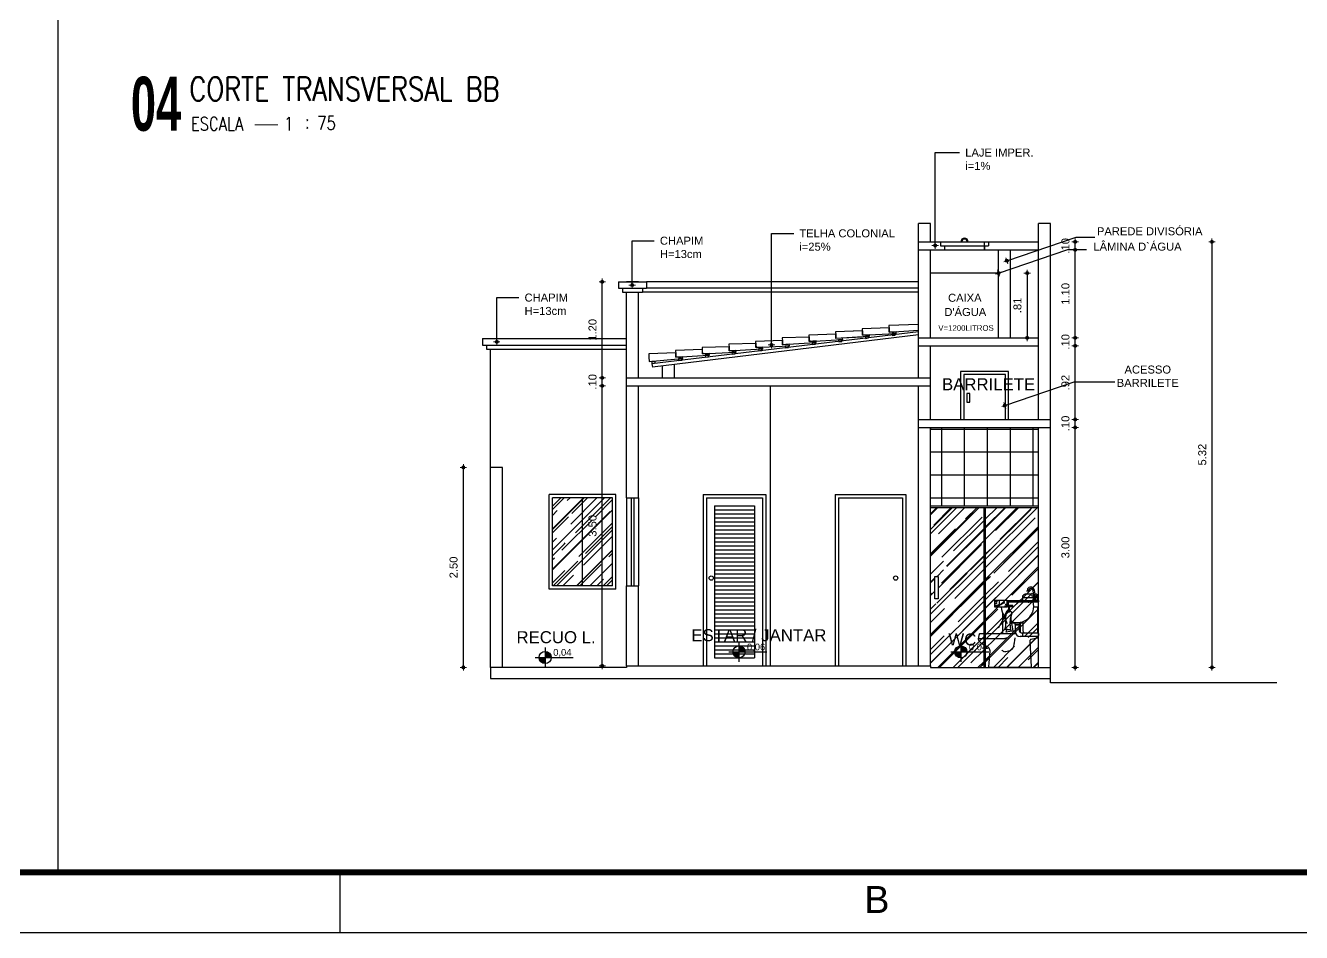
# Model space of a CAD drawing. Header units: millimetres. Extents: x 3724 to 8454, y 143 to 322.
# Drawn here: x 3756.2 to 3772.15, y 142.71 to 154.04 of the extents above; entities that cross this region are included whole.
import ezdxf
from ezdxf.enums import TextEntityAlignment as Align

# ---------------------------------------------------------------- set-up
doc = ezdxf.new("R2010")
doc.units = ezdxf.units.MM
doc.header["$LTSCALE"] = 20
for name, color, linetype in [('0-COTAS', 8, 'Continuous'), ('a-pem-08', 8, 'Continuous'), ('a-pem-m', 6, 'Continuous'), ('A-PEN-08', 8, 'Continuous'), ('A-PEN-09', 9, 'Continuous'), ('A-PEN-B', 5, 'Continuous'), ('A-PEN-C', 4, 'Continuous'), ('A-PEN-G', 3, 'Continuous'), ('A-PEN-Y', 2, 'Continuous'), ('BANHEIRO', 6, 'Continuous'), ('COTA', 4, 'Continuous'), ('E-TXT-G', 3, 'Continuous'), ('E-TXT-Y', 2, 'Continuous'), ('EQUIP_I', 13, 'Continuous'), ('GRANITO', 41, 'Continuous'), ('L-Texto', 30, 'Continuous'), ('LINHA02', 30, 'Continuous'), ('MOBIL', 7, 'Continuous'), ('MOBIL_I', 13, 'Continuous'), ('NIVEIS', 1, 'Continuous'), ('P2', 1, 'Continuous'), ('PISO', 43, 'Continuous'), ('PORCELANATO', 252, 'Continuous'), ('UNIDADE', 4, 'Continuous')]:
    doc.layers.add(name, color=color, linetype=linetype)
doc.layers.add('COTAS', color=53, linetype='Continuous', lineweight=9)
doc.layers.add('E-TXT-W', color=7, linetype='Continuous', lineweight=20)
doc.styles.add('ARIAL', font='arial.ttf', dxfattribs={"height": 2})
doc.styles.add('CARIMBO_DADOS', font='arial.ttf', dxfattribs={"height": 0.1})
doc.styles.add('REG140', font='romans.shx', dxfattribs={"width": 0.8, "height": 0.35})
doc.styles.add('REG80', font='romans.shx', dxfattribs={"width": 0.8, "height": 0.1})
doc.styles.add('SANSSERIF2', font='sanssb__.ttf', dxfattribs={"width": 0.8})
doc.styles.get("Standard").update_dxf_attribs({"font": 'ARIALUNI.TTF', "height": 0.3})
doc.styles.add('T20', font='PORT2', dxfattribs={"height": 0.2})
doc.styles.add('TEXT', font='arial.ttf')
doc.dimstyles.new('COTAS_EXTERNAS', dxfattribs={"dimtxt": 0.1, "dimasz": 0.01, "dimexe": 0, "dimexo": 0, "dimgap": 0.07, "dimtad": 1, "dimzin": 5, "dimdsep": 46, "dimtxsty": 'CARIMBO_DADOS', "dimblk1": 'CIRCULOS', "dimblk2": 'CIRCULOS', "dimsah": 1, "dimcen": 0, "dimse1": 1, "dimse2": 1, "dimclrd": 8, "dimclre": 8, "dimclrt": 230, "dimadec": 0, "dimazin": 0, "dimtfac": 100, "dimtix": 1, "dimtmove": 2, "dimatfit": 3, "dimldrblk": 'CIRCULOS', "dimfxl": 1, "dimtolj": 1, "dimtzin": 5, "dimarcsym": 0})
doc.dimstyles.get("Standard").update_dxf_attribs({"dimtxt": 0.18, "dimasz": 0.18, "dimexe": 0.18, "dimexo": 0.0625, "dimgap": 0.09, "dimtad": 0, "dimtih": 1, "dimtoh": 1, "dimdec": 4, "dimzin": 0, "dimdsep": 46, "dimtxsty": 'Standard', "dimcen": 0.09, "dimadec": 0, "dimazin": 0, "dimtfac": 1, "dimtdec": 4, "dimtofl": 0, "dimtmove": 0, "dimatfit": 3, "dimfxl": 1, "dimtolj": 1, "dimtzin": 0, "dimarcsym": 0})
pattern_1 = [(45, (-32.90113, -35.65574), (0.150868303, 0.402315474), [2.667, -0.3556, 0.889, -0.1778]), (45, (-32.79678, -35.42567), (-0.292935955, 0.041488783), [0.5334, -0.058674, 1.0668, -0.13335]), (45, (-32.94513, -35.48601), (0.5695278432, 0.737997448), [1.4224, -0.24892, 0.7112, -0.1778])]

# ---------------------------------------------------------------- blocks, each defined once
blk = doc.blocks.new('A$C387B19CA')
at = {"layer": 'COTA'}
for p, q in [((0.344, 0.656), (0.218, 0.438)), ((0.616, 0.676), (0.67, 0.676))]:
    blk.add_line(p, q, dxfattribs=at)
at = {"layer": 'EQUIP_I'}
blk.add_lwpolyline([(0.494, 0.781), (0.66, 0.781)], dxfattribs=at)
for points in [[(0.33, 0.33, 0.006887), (0.325, 0.329, 0.004583), (0.315, 0.326, -0.003714), (0.305, 0.324, -0.008359), (0.295, 0.322, -0.009108), (0.285, 0.32, -0.013927), (0.278, 0.32, -0.009581), (0.277, 0.32, -0.004842), (0.275, 0.32), (0.206, 0.32), (0.138, 0.32), (0.001, 0.32)], [(0.405, 0.33), (0.404, 0.32), (0.403, 0.31), (0.402, 0.3), (0.399, 0.28), (0.398, 0.27), (0.396, 0.26), (0.394, 0.25), (0.391, 0.24), (0.389, 0.23, 0.022928), (0.385, 0.22, 0.025878), (0.38, 0.21, 0.012643), (0.375, 0.204, 0.011611), (0.371, 0.2, 0.018528), (0.359, 0.19, 0.037881), (0.345, 0.183, 0.014486), (0.335, 0.18, 0.023129), (0.305, 0.176, 0.002636), (0.295, 0.176, 0.020252), (0.285, 0.176, 0.057764), (0.275, 0.18, 0.081422), (0.265, 0.189), (0.262, 0.194)]]:
    blk.add_lwpolyline(points, format="xyb", dxfattribs=at)
at = {"layer": 'GRANITO'}
for points, knots in [([(0.179, 0.681), (0.186, 0.681), (0.208, 0.681), (0.241, 0.699), (0.277, 0.717), (0.29, 0.737), (0.294, 0.746)], [0.0020846, 0.0020846, 0.0020846, 0.0020846, 0.0231869, 0.0681169, 0.1119653, 0.1400822, 0.1400822, 0.1400822, 0.1400822]), ([(0.179, 0.696), (0.187, 0.696), (0.204, 0.696), (0.239, 0.703), (0.237, 0.728), (0.234, 0.746)], [0.00602884, 0.00602884, 0.00602884, 0.00602884, 0.03136453, 0.05637071, 0.09950438, 0.09950438, 0.09950438, 0.09950438])]:
    blk.add_open_spline(points, degree=3, knots=knots, dxfattribs=at)
at = {"layer": 'LINHA02'}
for p, q in [((0.414, 0.477), (0.455, 0.477)), ((0.414, 0.396), (0.414, 0.477)), ((0.455, 0.477), (0.455, 0.408)), ((0.66, 0.346), (0.464, 0.346)), ((0.475, 0.388), (0.66, 0.388)), ((0.49, 0.388), (0.49, 0.346)), ((0.67, 0.378), (0.67, 0.356))]:
    blk.add_line(p, q, dxfattribs=at)
blk.add_lwpolyline([(0.41, 0.501), (0.459, 0.501), (0.459, 0.48), (0.41, 0.48)], close=True, dxfattribs=at)
for centre, radius, start, end in [((0.464, 0.396), 0.05, 180, 270), ((0.475, 0.408), 0.02, 180, 270), ((0.66, 0.378), 0.01, 0, 90), ((0.66, 0.356), 0.01, 270, 360)]:
    blk.add_arc(centre, radius, start, end, dxfattribs=at)
at = {"layer": 'MOBIL'}
blk.add_lwpolyline([(0.32, 0.746), (0.179, 0.746), (0.179, 0.676), (0.32, 0.676)], dxfattribs=at)
for start, end in [(248.2406, 15.6623), (181.9347, 217.7798)]:
    blk.add_arc((0.435, 0.682), 0.181, start, end, dxfattribs=at)
for p in [(0.185, 0.742), (0.185, 0.737), (0.187, 0.715), (0.202, 0.717), (0.203, 0.737), (0.204, 0.739), (0.287, 0.721), (0.557, 0.73), (0.298, 0.683), (0.304, 0.703), (0.304, 0.68), (0.314, 0.684)]:
    blk.add_point(p, dxfattribs=at)
at = {"layer": 'MOBIL_I'}
for p, q in [((0.615, 0.781), (0.61, 0.746)), ((0.617, 0.781), (0.612, 0.746)), ((0.619, 0.781), (0.614, 0.746)), ((0.628, 0.79), (0.621, 0.79)), ((0.63, 0.781), (0.635, 0.746)), ((0.633, 0.781), (0.638, 0.746)), ((0.634, 0.781), (0.639, 0.746)), ((0.315, 0.432), (0.306, 0.39))]:
    blk.add_line(p, q, dxfattribs=at)
for points in [[(0.54, 0.856), (0.565, 0.856), (0.565, 0.851), (0.54, 0.851)], [(0.64, 0.746), (0.61, 0.746), (0.615, 0.781), (0.635, 0.781)], [(0.632, 0.782), (0.617, 0.782), (0.617, 0.787), (0.632, 0.787)], [(0.627, 0.797), (0.623, 0.797), (0.623, 0.796), (0.627, 0.796)], [(0.345, 0.676), (0.335, 0.676), (0.335, 0.626), (0.345, 0.626)], [(0.345, 0.616), (0.335, 0.616), (0.335, 0.626), (0.345, 0.626)]]:
    blk.add_lwpolyline(points, close=True, dxfattribs=at)
for points in [[(0.494, 0.746, -0.000284), (0.494, 0.781, -0.000001), (0.494, 0.782), (0.494, 0.782, -0.00842), (0.494, 0.782, -0.000045), (0.494, 0.784, -0.002023), (0.495, 0.79, -0.002456), (0.495, 0.795, -0.093603), (0.496, 0.798, -0.044244), (0.5, 0.805, -0.036238), (0.505, 0.811, -0.042651), (0.51, 0.815, -0.018621), (0.513, 0.817, -0.035465), (0.515, 0.818, -0.050348), (0.52, 0.819, -0.049389), (0.525, 0.82), (0.557, 0.82), (0.584, 0.82), (0.616, 0.82)], [(0.632, 0.82), (0.642, 0.82, -0.198912), (0.655, 0.815, -0.198912), (0.66, 0.802), (0.66, 0.746)], [(0.66, 0.676), (0.66, 0.398, -0.155598), (0.657, 0.388)], [(0.5, 0.405, -0.01696), (0.498, 0.455, -0.000454), (0.497, 0.512, -0.000454)], [(0.656, 0.327), (0.621, 0.319), (0.585, 0.311, 0.027899), (0.583, 0.311, 0.018264), (0.581, 0.31, 0.10894), (0.578, 0.308, 0.082013), (0.575, 0.304, 0.013965), (0.574, 0.301, 0.028909), (0.574, 0.3, 0.011443), (0.573, 0.298, 0.062864), (0.573, 0.297), (0.577, 0.224), (0.581, 0.151), (0.585, 0.078), (0.589, 0.005, -0.205904), (0.587, 0.002, -0.205904), (0.584, 0), (0.468, 0), (0.352, 0), (0.236, 0), (0.12, 0, -0.208853), (0.117, 0.002, -0.208853), (0.115, 0.005), (0.119, 0.05), (0.122, 0.094), (0.126, 0.139), (0.129, 0.183, 0.036932), (0.129, 0.185, 0.018479), (0.129, 0.19, 0.024946), (0.128, 0.193, 0.012299), (0.126, 0.2, 0.021587), (0.124, 0.205, 0.024048), (0.122, 0.21, 0.049556), (0.119, 0.215, 0.042979), (0.114, 0.22, 0.015801), (0.109, 0.224, 0.022353), (0.105, 0.227, 0.007807), (0.101, 0.229, 0.02443), (0.1, 0.23, 0.030091), (0.098, 0.231, -0.028107), (0.095, 0.232, -0.013367), (0.09, 0.234, 0.0114), (0.085, 0.237, 0.012062), (0.079, 0.24, -0.017321), (0.075, 0.241, -0.009788), (0.072, 0.243, -0.004949), (0.065, 0.247, -0.004446), (0.057, 0.252, -0.017578), (0.055, 0.253), (0.045, 0.26), (0.035, 0.267, -0.023446), (0.031, 0.27, -0.013276), (0.025, 0.275, -0.018849), (0.019, 0.282, -0.024918), (0.015, 0.286, -0.004479), (0.014, 0.288, -0.005376), (0.013, 0.29, -0.014583), (0.01, 0.293, -0.007746), (0.007, 0.3, -0.021648), (0.004, 0.305, -0.023308), (0.002, 0.31, -0.077991), (0.001, 0.315, 0.088628), (0, 0.319, 0.022265), (0, 0.32, -0.061634), (0, 0.32, -0.067517), (0, 0.32, -0.027266), (0, 0.321, -0.010095), (0.001, 0.325, 0.002071), (0.005, 0.345, 0.003933), (0.007, 0.359, -0.005295), (0.01, 0.369, -0.171286), (0.014, 0.377, -0.174415), (0.022, 0.38), (0.178, 0.38), (0.334, 0.38), (0.417, 0.38)], [(0.505, 0.388, -0.094446), (0.5, 0.405)], [(0.66, 0.346), (0.66, 0.332, -0.171736), (0.659, 0.328, -0.171736), (0.656, 0.327)]]:
    blk.add_lwpolyline(points, format="xyb", dxfattribs=at)
for points in [[(0.621, 0.79), (0.592, 0.798), (0.594, 0.804), (0.623, 0.795), (0.627, 0.795)], [(0.628, 0.79), (0.658, 0.798), (0.656, 0.804), (0.627, 0.795), (0.623, 0.795)], [(0.308, 0.398), (0.35, 0.404), (0.388, 0.41), (0.364, 0.535), (0.367, 0.603)]]:
    blk.add_lwpolyline(points, dxfattribs=at)
for centre, radius, start, end in [((0.581, 0.861), 0.0359, 54.5976, 189.0245), ((0.581, 0.861), 0.0209, 54.5976, 195.6364), ((0.576, 0.848), 0.0349, 30.1461, 69.1334), ((0.581, 0.852), 0.0439, 30.1432, 67.0885), ((0.414, 0.799), 0.203, 359.4227, 20.0413), ((0.453, 0.804), 0.18, 357.7603, 25.5058), ((0.41, 0.555), 0.11, 135.3705, 216.3426), ((0.298, -0.187), 0.609, 83.6956, 90.661)]:
    blk.add_arc(centre, radius, start, end, dxfattribs=at)
blk.add_spline([(0.33, 0.644), (0.292, 0.571), (0.3, 0.516), (0.291, 0.419)], degree=3, dxfattribs=at)
blk.add_open_spline([(0.32, 0.641), (0.329, 0.639), (0.332, 0.639), (0.335, 0.638)], degree=3, dxfattribs=at)
blk.add_open_spline([(0.345, 0.635), (0.354, 0.632), (0.37, 0.624), (0.371, 0.591), (0.342, 0.525), (0.352, 0.459), (0.361, 0.407)], degree=3, knots=[0.2062702, 0.2062702, 0.2062702, 0.2062702, 0.2330268, 0.2556876, 0.2945671, 0.4480447, 0.4480447, 0.4480447, 0.4480447], dxfattribs=at)
at = {"layer": 'PISO'}
for p, q in [((0.27, 0.38), (0.27, 0.606)), ((0.41, 0.496), (0.371, 0.496)), ((0.498, 0.496), (0.459, 0.496)), ((0.47, 0.388), (0.47, 0.504)), ((0.67, 0.496), (0.66, 0.496))]:
    blk.add_line(p, q, dxfattribs=at)
at = {"layer": 'PORCELANATO'}
for points in [[(0.08, 0.228), (0.08, 0.206), (0.087, 0.225)], [(0.087, 0.225), (0.08, 0.206), (0.106, 0.213)], [(0.106, 0.213), (0.08, 0.206), (0.112, 0.206)]]:
    blk.add_solid(points, dxfattribs=at)
at = {"layer": 'UNIDADE'}
for p, q in [((0.32, 0.731), (0.67, 0.731)), ((0.335, 0.676), (0.335, 0.731))]:
    blk.add_line(p, q, dxfattribs=at)
for points in [[(0.385, 0.676), (0.32, 0.676), (0.32, 0.746), (0.67, 0.746), (0.67, 0.731)], [(0.385, 0.676), (0.385, 0.691), (0.335, 0.691)]]:
    blk.add_lwpolyline(points, dxfattribs=at)
blk = doc.blocks.new('cotas')
at = {"layer": 'L-Texto'}
h = blk.add_hatch(color=6, dxfattribs=at)
h.paths.add_polyline_path([(0.135, 0, 0.414214), (0, 0.135), (0, 0)])
h.paths.add_polyline_path([(0, 0), (-0.135, 0, 0.414214), (0, -0.135)])
for p, q in [((-0.223, 0), (0.621, 0)), ((0, 0.223), (0, -0.223))]:
    blk.add_line(p, q, dxfattribs=at)
blk.add_circle((0, 0), 0.135, dxfattribs=at)
at = {"layer": 'L-Texto', "color": 6, "style": 'T20'}
blk.add_attdef('COTA', (0.167, 0.038), '', height=0.15, dxfattribs=at)
blk = doc.blocks.new('CIRCULOS')
at = {"layer": 'COTAS'}
for p, q in [((-4, 0), (4, 0)), ((0, 4), (0, -4))]:
    blk.add_line(p, q, dxfattribs=at)
for radius in [2, 1]:
    blk.add_circle((0, 0), radius, dxfattribs=at)
blk = doc.blocks.new('*D579')
at = {"color": 8, "lineweight": -2, "ltscale": 0.05}
blk.add_line((3761.671, 146.028), (3761.671, 148.508), dxfattribs=at)
at = {"layer": 'Defpoints', "color": 0, "ltscale": 0.05}
for p in [(3761.671, 148.518), (3762.01, 148.518), (3762.01, 146.018)]:
    blk.add_point(p, dxfattribs=at)
at = {"color": 8, "lineweight": -2, "ltscale": 0.05, "xscale": 0.01, "yscale": 0.01, "zscale": 0.01}
for p, rotation in [((3761.671, 148.518), 90), ((3761.671, 146.018), 270)]:
    blk.add_blockref('CIRCULOS', p, dxfattribs=dict(at, rotation=rotation))
at = {"color": 230, "ltscale": 0.05, "insert": (3761.549, 147.268), "char_height": 0.1, "attachment_point": 5, "rotation": 90, "style": 'CARIMBO_DADOS'}
blk.add_mtext('\\A1;2.50', dxfattribs=at)
blk = doc.blocks.new('*D580')
at = {"color": 8, "lineweight": -2, "ltscale": 0.05}
blk.add_line((3769.318, 146.028), (3769.318, 149.008), dxfattribs=at)
at = {"layer": 'Defpoints', "color": 0, "ltscale": 0.05}
for p in [(3769.01, 149.018), (3769.318, 149.018), (3769.01, 146.018)]:
    blk.add_point(p, dxfattribs=at)
at = {"color": 8, "lineweight": -2, "ltscale": 0.05, "xscale": 0.01, "yscale": 0.01, "zscale": 0.01}
for p, rotation in [((3769.318, 149.018), 90), ((3769.318, 146.018), 270)]:
    blk.add_blockref('CIRCULOS', p, dxfattribs=dict(at, rotation=rotation))
at = {"color": 230, "ltscale": 0.05, "insert": (3769.197, 147.518), "char_height": 0.1, "attachment_point": 5, "rotation": 90, "style": 'CARIMBO_DADOS'}
blk.add_mtext('\\A1;3.00', dxfattribs=at)
blk = doc.blocks.new('*D581')
at = {"color": 8, "lineweight": -2, "ltscale": 0.05}
for p, q in [((3769.318, 149.128), (3769.318, 149.138)), ((3769.318, 149.018), (3769.318, 149.118)), ((3769.318, 149.008), (3769.318, 148.998))]:
    blk.add_line(p, q, dxfattribs=at)
at = {"layer": 'Defpoints', "color": 0, "ltscale": 0.05}
for p in [(3769.01, 149.118), (3769.01, 149.018), (3769.318, 149.118)]:
    blk.add_point(p, dxfattribs=at)
at = {"color": 8, "lineweight": -2, "ltscale": 0.05, "xscale": 0.01, "yscale": 0.01, "zscale": 0.01}
for p, rotation in [((3769.318, 149.118), 270), ((3769.318, 149.018), 90)]:
    blk.add_blockref('CIRCULOS', p, dxfattribs=dict(at, rotation=rotation))
at = {"color": 230, "ltscale": 0.05, "insert": (3769.197, 149.068), "char_height": 0.1, "attachment_point": 5, "rotation": 90, "style": 'CARIMBO_DADOS'}
blk.add_mtext('\\A1;.10', dxfattribs=at)
blk = doc.blocks.new('*D582')
at = {"color": 8, "lineweight": -2, "ltscale": 0.05}
blk.add_line((3769.318, 149.128), (3769.318, 150.028), dxfattribs=at)
at = {"layer": 'Defpoints', "color": 0, "ltscale": 0.05}
for p in [(3768.86, 150.038), (3769.318, 150.038), (3769.01, 149.118)]:
    blk.add_point(p, dxfattribs=at)
at = {"color": 8, "lineweight": -2, "ltscale": 0.05, "xscale": 0.01, "yscale": 0.01, "zscale": 0.01}
for p, rotation in [((3769.318, 150.038), 90), ((3769.318, 149.118), 270)]:
    blk.add_blockref('CIRCULOS', p, dxfattribs=dict(at, rotation=rotation))
at = {"color": 230, "ltscale": 0.05, "insert": (3769.197, 149.578), "char_height": 0.1, "attachment_point": 5, "rotation": 90, "style": 'CARIMBO_DADOS'}
blk.add_mtext('\\A1;.92', dxfattribs=at)
blk = doc.blocks.new('*D583')
at = {"color": 8, "lineweight": -2, "ltscale": 0.05}
for p, q in [((3769.318, 150.148), (3769.318, 150.158)), ((3769.318, 150.038), (3769.318, 150.138)), ((3769.318, 150.028), (3769.318, 150.018))]:
    blk.add_line(p, q, dxfattribs=at)
at = {"layer": 'Defpoints', "color": 0, "ltscale": 0.05}
for p in [(3768.86, 150.138), (3769.318, 150.138), (3768.86, 150.038)]:
    blk.add_point(p, dxfattribs=at)
at = {"color": 8, "lineweight": -2, "ltscale": 0.05, "xscale": 0.01, "yscale": 0.01, "zscale": 0.01}
for p, rotation in [((3769.318, 150.138), 270), ((3769.318, 150.038), 90)]:
    blk.add_blockref('CIRCULOS', p, dxfattribs=dict(at, rotation=rotation))
at = {"color": 230, "ltscale": 0.05, "insert": (3769.197, 150.088), "char_height": 0.1, "attachment_point": 5, "rotation": 90, "style": 'CARIMBO_DADOS'}
blk.add_mtext('\\A1;.10', dxfattribs=at)
blk = doc.blocks.new('*D584')
at = {"color": 8, "lineweight": -2, "ltscale": 0.05}
blk.add_line((3769.318, 150.148), (3769.318, 151.228), dxfattribs=at)
at = {"layer": 'Defpoints', "color": 0, "ltscale": 0.05}
for p in [(3768.86, 151.238), (3769.318, 151.238), (3768.86, 150.138)]:
    blk.add_point(p, dxfattribs=at)
at = {"color": 8, "lineweight": -2, "ltscale": 0.05, "xscale": 0.01, "yscale": 0.01, "zscale": 0.01}
for p, rotation in [((3769.318, 151.238), 90), ((3769.318, 150.138), 270)]:
    blk.add_blockref('CIRCULOS', p, dxfattribs=dict(at, rotation=rotation))
at = {"color": 230, "ltscale": 0.05, "insert": (3769.197, 150.688), "char_height": 0.1, "attachment_point": 5, "rotation": 90, "style": 'CARIMBO_DADOS'}
blk.add_mtext('\\A1;1.10', dxfattribs=at)
blk = doc.blocks.new('*D585')
at = {"color": 8, "lineweight": -2, "ltscale": 0.05}
for p, q in [((3769.318, 151.348), (3769.318, 151.358)), ((3769.318, 151.238), (3769.318, 151.338)), ((3769.318, 151.228), (3769.318, 151.218))]:
    blk.add_line(p, q, dxfattribs=at)
at = {"layer": 'Defpoints', "color": 0, "ltscale": 0.05}
for p in [(3768.86, 151.338), (3768.86, 151.238), (3769.318, 151.338)]:
    blk.add_point(p, dxfattribs=at)
at = {"color": 8, "lineweight": -2, "ltscale": 0.05, "xscale": 0.01, "yscale": 0.01, "zscale": 0.01}
for p, rotation in [((3769.318, 151.338), 270), ((3769.318, 151.238), 90)]:
    blk.add_blockref('CIRCULOS', p, dxfattribs=dict(at, rotation=rotation))
at = {"color": 230, "ltscale": 0.05, "insert": (3769.197, 151.288), "char_height": 0.1, "attachment_point": 5, "rotation": 90, "style": 'CARIMBO_DADOS'}
blk.add_mtext('\\A1;.10', dxfattribs=at)
blk = doc.blocks.new('*D586')
at = {"layer": 'A-PEN-08', "color": 8, "lineweight": -2, "ltscale": 0.05}
blk.add_line((3763.407, 146.048), (3763.407, 149.528), dxfattribs=at)
at = {"layer": 'Defpoints', "color": 0, "ltscale": 0.05}
for p in [(3763.407, 149.538), (3763.86, 149.538), (3763.86, 146.038)]:
    blk.add_point(p, dxfattribs=at)
at = {"layer": 'A-PEN-08', "color": 8, "lineweight": -2, "ltscale": 0.05, "xscale": 0.01, "yscale": 0.01, "zscale": 0.01}
for p, rotation in [((3763.407, 149.538), 90), ((3763.407, 146.038), 270)]:
    blk.add_blockref('CIRCULOS', p, dxfattribs=dict(at, rotation=rotation))
at = {"layer": 'A-PEN-08', "color": 230, "ltscale": 0.05, "insert": (3763.286, 147.788), "char_height": 0.1, "attachment_point": 5, "rotation": 90, "style": 'CARIMBO_DADOS'}
blk.add_mtext('\\A1;3.50', dxfattribs=at)
blk = doc.blocks.new('*D587')
at = {"layer": 'A-PEN-08', "color": 8, "lineweight": -2, "ltscale": 0.05}
for p, q in [((3763.407, 149.648), (3763.407, 149.658)), ((3763.407, 149.538), (3763.407, 149.638)), ((3763.407, 149.528), (3763.407, 149.518))]:
    blk.add_line(p, q, dxfattribs=at)
at = {"layer": 'Defpoints', "color": 0, "ltscale": 0.05}
for p in [(3763.407, 149.638), (3763.71, 149.638), (3763.86, 149.538)]:
    blk.add_point(p, dxfattribs=at)
at = {"layer": 'A-PEN-08', "color": 8, "lineweight": -2, "ltscale": 0.05, "xscale": 0.01, "yscale": 0.01, "zscale": 0.01}
for p, rotation in [((3763.407, 149.638), 270), ((3763.407, 149.538), 90)]:
    blk.add_blockref('CIRCULOS', p, dxfattribs=dict(at, rotation=rotation))
at = {"layer": 'A-PEN-08', "color": 230, "ltscale": 0.05, "insert": (3763.286, 149.588), "char_height": 0.1, "attachment_point": 5, "rotation": 90, "style": 'CARIMBO_DADOS'}
blk.add_mtext('\\A1;.10', dxfattribs=at)
blk = doc.blocks.new('*D588')
at = {"layer": 'A-PEN-08', "color": 8, "lineweight": -2, "ltscale": 0.05}
blk.add_line((3763.407, 149.648), (3763.407, 150.828), dxfattribs=at)
at = {"layer": 'Defpoints', "color": 0, "ltscale": 0.05}
for p in [(3763.407, 150.838), (3763.61, 150.838), (3763.71, 149.638)]:
    blk.add_point(p, dxfattribs=at)
at = {"layer": 'A-PEN-08', "color": 8, "lineweight": -2, "ltscale": 0.05, "xscale": 0.01, "yscale": 0.01, "zscale": 0.01}
for p, rotation in [((3763.407, 150.838), 90), ((3763.407, 149.638), 270)]:
    blk.add_blockref('CIRCULOS', p, dxfattribs=dict(at, rotation=rotation))
at = {"layer": 'A-PEN-08', "color": 230, "ltscale": 0.05, "insert": (3763.286, 150.238), "char_height": 0.1, "attachment_point": 5, "rotation": 90, "style": 'CARIMBO_DADOS'}
blk.add_mtext('\\A1;1.20', dxfattribs=at)
blk = doc.blocks.new('IND_DES')
at = {"layer": 'E-TXT-W'}
blk.add_line((0.0269, -0.2428), (0.1984, -0.2428), dxfattribs=at)
at = {"layer": 'E-TXT-G', "style": 'REG80', "width": 0.8}
for s, p in [('ESCALA', (-0.4463, -0.2864)), ('1', (0.2426, -0.2864)), (':', (0.3988, -0.2706))]:
    blk.add_text(s, height=0.1, dxfattribs=at).set_placement(p)
blk.add_attdef('ESCALA', (0.4897, -0.2812), '', height=0.1, dxfattribs=at)
at = {"layer": 'E-TXT-W', "style": 'SANSSERIF2', "width": 0.6}
blk.add_attdef('00', text='', height=0.4, dxfattribs=at).set_placement((-0.7083, -0.2881), align=Align.CENTER)
at = {"layer": 'E-TXT-Y', "style": 'REG140', "width": 0.8}
for tag, p in [('PROJETO', (-0.4563, 0.1829)), ('DESENHO', (-0.4582, -0.0658))]:
    blk.add_attdef(tag, p, '', height=0.175, dxfattribs=at)
blk = doc.blocks.new('*D578')
at = {"layer": 'A-PEN-B', "color": 8, "lineweight": -2, "ltscale": 0.05}
blk.add_line((3771.028, 151.328), (3771.028, 146.028), dxfattribs=at)
at = {"layer": 'Defpoints', "color": 0, "ltscale": 0.05}
for p in [(3768.86, 151.338), (3769.01, 146.018), (3771.028, 146.018)]:
    blk.add_point(p, dxfattribs=at)
at = {"layer": 'A-PEN-B', "color": 8, "lineweight": -2, "ltscale": 0.05, "xscale": 0.01, "yscale": 0.01, "zscale": 0.01}
for p, rotation in [((3771.028, 151.338), 90), ((3771.028, 146.018), 270)]:
    blk.add_blockref('CIRCULOS', p, dxfattribs=dict(at, rotation=rotation))
at = {"layer": 'A-PEN-B', "color": 230, "ltscale": 0.05, "insert": (3770.907, 148.678), "char_height": 0.1, "attachment_point": 5, "rotation": 90, "style": 'CARIMBO_DADOS'}
blk.add_mtext('\\A1;5.32', dxfattribs=at)
blk = doc.blocks.new('*D638')
at = {"layer": '0-COTAS', "color": 8, "lineweight": -2, "ltscale": 0.05}
blk.add_line((3768.718, 150.938), (3768.718, 150.148), dxfattribs=at)
at = {"layer": 'Defpoints', "color": 0, "ltscale": 0.05}
for p in [(3768.36, 150.948), (3768.36, 150.138), (3768.718, 150.138)]:
    blk.add_point(p, dxfattribs=at)
at = {"layer": '0-COTAS', "color": 8, "lineweight": -2, "ltscale": 0.05, "xscale": 0.01, "yscale": 0.01, "zscale": 0.01}
for p, rotation in [((3768.718, 150.948), 90), ((3768.718, 150.138), 270)]:
    blk.add_blockref('CIRCULOS', p, dxfattribs=dict(at, rotation=rotation))
at = {"layer": '0-COTAS', "color": 230, "ltscale": 0.05, "insert": (3768.597, 150.543), "char_height": 0.1, "attachment_point": 5, "rotation": 90, "style": 'CARIMBO_DADOS'}
blk.add_mtext('\\A1;.81', dxfattribs=at)
blk = doc.blocks.new('PRANCHA')
at = {"color": 1}
blk.add_line((48.1, 1), (48.1, 0), dxfattribs=at)
blk.add_lwpolyline([(0, 0), (84.1, 0), (84.1, 59.4), (0, 59.4)], close=True, dxfattribs=at)
at = {"color": 4, "const_width": 0.1}
blk.add_lwpolyline([(2.5, 58.4), (83.1, 58.4), (83.1, 1), (2.5, 1)], close=True, dxfattribs=at)
at = {"color": 50, "linetype": 'Continuous', "style": 'ARIAL'}
blk.add_text('B', height=0.45, dxfattribs=at).set_placement((57.052, 0.55), align=Align.MIDDLE)

msp = doc.modelspace()

# ---------------------------------------------------------------- hatches: boundary and pattern name
at = {"layer": 'a-pem-08', "ltscale": 0.05}
h = msp.add_hatch(dxfattribs=at)
h.set_pattern_fill('AR-RROOF', color=256, scale=0.007, angle=45, style=0)
h.set_pattern_definition(pattern_1)
h.paths.add_polyline_path([(3762.785, 148.138), (3762.785, 147.038), (3762.935, 147.038), (3762.935, 148.138)])
h = msp.add_hatch(dxfattribs=at)
h.set_pattern_fill('AR-RROOF', color=256, scale=0.007, angle=45, style=0)
h.set_pattern_definition(pattern_1)
h.paths.add_polyline_path([(3763.535, 148.138), (3762.935, 148.138), (3762.935, 147.038), (3763.535, 147.038)])
h = msp.add_hatch(dxfattribs=at)
h.set_pattern_fill('AR-RROOF', color=256, scale=0.007, angle=45, style=0)
h.set_pattern_definition(pattern_1)
h.paths.add_polyline_path([(3768.175, 148.018), (3767.51, 148.018), (3767.51, 146.038), (3767.51, 146.018), (3768.175, 146.018)])
h.paths.add_polyline_path([(3767.604, 147.156), (3767.604, 146.877), (3767.564, 146.877), (3767.564, 147.156)], flags=16)
h = msp.add_hatch(dxfattribs=at)
h.set_pattern_fill('AR-RROOF', color=256, scale=0.007, angle=45, style=0)
h.set_pattern_definition(pattern_1)
h.paths.add_polyline_path([(3768.86, 148.018), (3768.195, 148.018), (3768.195, 146.018), (3768.31, 146.018), (3768.31, 146.918), (3768.86, 146.918)])
h = msp.add_hatch(dxfattribs=at)
h.set_pattern_fill('AR-RROOF', color=256, scale=0.007, angle=45, style=0)
h.set_pattern_definition(pattern_1)
h.paths.add_polyline_path([(3768.86, 146.918), (3768.31, 146.918), (3768.31, 146.018), (3768.86, 146.018)], flags=17)
at = {"layer": 'A-PEN-08', "ltscale": 0.05}
h = msp.add_hatch(dxfattribs=at)
h.set_pattern_fill('NET', color=256, scale=0.09, style=0)
h.set_pattern_definition([(7e-15, (-490.02424, -0.73607), (0, 0.28575), []), (90, (-490.02424, -0.73607), (-0.28575, 2e-17), [])])
h.paths.add_polyline_path([(3768.86, 149.018), (3767.51, 149.018), (3767.51, 148.998), (3767.51, 148.038), (3768.86, 148.038)])

# ---------------------------------------------------------------- linework, layer by layer
at = {"color": 1}
msp.add_line((3771.838, 145.825), (3769.01, 145.825), dxfattribs=at)
at = {"layer": 'a-pem-08', "ltscale": 0.05}
for p, q in [((3763.16, 147.038), (3763.16, 148.138)), ((3764.81, 148.038), (3765.31, 148.038)), ((3764.81, 148.038), (3764.81, 146.138)), ((3765.31, 148.038), (3765.31, 146.138)), ((3764.81, 147.988), (3765.31, 147.988)), ((3764.81, 147.938), (3765.31, 147.938)), ((3764.81, 147.888), (3765.31, 147.888)), ((3764.81, 147.888), (3765.31, 147.888)), ((3764.81, 147.838), (3765.31, 147.838)), ((3764.81, 147.788), (3765.31, 147.788)), ((3764.81, 147.738), (3765.31, 147.738)), ((3764.81, 147.738), (3765.31, 147.738)), ((3764.81, 147.688), (3765.31, 147.688)), ((3764.81, 147.638), (3765.31, 147.638)), ((3764.81, 147.588), (3765.31, 147.588)), ((3764.81, 147.588), (3765.31, 147.588)), ((3764.81, 147.538), (3765.31, 147.538)), ((3764.81, 147.488), (3765.31, 147.488)), ((3764.81, 147.438), (3765.31, 147.438)), ((3764.81, 147.438), (3765.31, 147.438)), ((3764.81, 147.388), (3765.31, 147.388)), ((3764.81, 147.338), (3765.31, 147.338)), ((3764.81, 147.288), (3765.31, 147.288)), ((3764.81, 147.288), (3765.31, 147.288)), ((3764.81, 147.238), (3765.31, 147.238)), ((3764.81, 147.188), (3765.31, 147.188)), ((3764.81, 147.138), (3765.31, 147.138)), ((3764.81, 147.138), (3765.31, 147.138)), ((3764.81, 147.088), (3765.31, 147.088)), ((3764.81, 147.038), (3765.31, 147.038)), ((3764.81, 146.988), (3765.31, 146.988)), ((3764.81, 146.988), (3765.31, 146.988)), ((3764.81, 146.938), (3765.31, 146.938)), ((3764.81, 146.888), (3765.31, 146.888)), ((3764.81, 146.838), (3765.31, 146.838)), ((3764.81, 146.838), (3765.31, 146.838)), ((3764.81, 146.788), (3765.31, 146.788)), ((3764.81, 146.738), (3765.31, 146.738)), ((3764.81, 146.688), (3765.31, 146.688)), ((3764.81, 146.688), (3765.31, 146.688)), ((3764.81, 146.638), (3765.31, 146.638)), ((3764.81, 146.588), (3765.31, 146.588)), ((3764.81, 146.538), (3765.31, 146.538)), ((3764.81, 146.538), (3765.31, 146.538)), ((3764.81, 146.488), (3765.31, 146.488)), ((3764.81, 146.438), (3765.31, 146.438)), ((3764.81, 146.388), (3765.31, 146.388)), ((3764.81, 146.388), (3765.31, 146.388)), ((3764.81, 146.338), (3765.31, 146.338)), ((3764.81, 146.288), (3765.31, 146.288)), ((3764.81, 146.238), (3765.31, 146.238)), ((3764.81, 146.188), (3765.31, 146.188)), ((3764.81, 146.138), (3765.31, 146.138))]:
    msp.add_line(p, q, dxfattribs=at)
at = {"layer": 'a-pem-m'}
for p, q in [((3764.67, 148.178), (3765.45, 148.178)), ((3764.71, 148.138), (3765.41, 148.138))]:
    msp.add_line(p, q, dxfattribs=at)
at = {"layer": 'a-pem-m', "ltscale": 0.05}
for p, q in [((3764.67, 148.178), (3764.67, 146.038)), ((3765.45, 148.178), (3765.45, 146.038)), ((3764.71, 148.138), (3764.71, 146.038)), ((3765.41, 148.138), (3765.41, 146.038))]:
    msp.add_line(p, q, dxfattribs=at)
msp.add_circle((3764.769, 147.135), 0.0262, dxfattribs=at)
at = {"layer": 'A-PEN-08', "ltscale": 0.05}
msp.add_line((3764.16, 149.638), (3764.16, 149.788), dxfattribs=at)
at = {"layer": 'A-PEN-08', "color": 4, "ltscale": 0.05}
for points in [[(3768.487, 149.118), (3768.487, 149.718), (3767.887, 149.718), (3767.887, 149.118)], [(3768.447, 149.118), (3768.447, 149.678), (3767.927, 149.678), (3767.927, 149.118)]]:
    msp.add_lwpolyline(points, dxfattribs=at)
msp.add_lwpolyline([(3767.963, 149.334), (3768.003, 149.334), (3768.003, 149.44), (3767.963, 149.44)], close=True, dxfattribs=at)
at = {"layer": 'A-PEN-09'}
for points in [[(3767.068, 150.194), (3767.081, 150.194), (3767.079, 150.213), (3766.994, 150.208), (3766.992, 150.252), (3766.992, 150.262), (3766.657, 150.25), (3766.659, 150.21), (3766.662, 150.172), (3766.662, 150.172), (3767.068, 150.194)], [(3767.36, 150.305), (3766.991, 150.292), (3766.992, 150.252), (3766.994, 150.21), (3766.994, 150.21), (3767.36, 150.233)], [(3765.734, 150.037), (3765.747, 150.038), (3765.745, 150.057), (3765.66, 150.052), (3765.659, 150.095), (3765.658, 150.105), (3765.323, 150.094), (3765.325, 150.054), (3765.329, 150.016), (3765.329, 150.016), (3765.734, 150.037)], [(3766.068, 150.079), (3766.081, 150.08), (3766.079, 150.099), (3765.994, 150.094), (3765.992, 150.137), (3765.992, 150.147), (3765.657, 150.136), (3765.659, 150.096), (3765.66, 150.054), (3765.66, 150.054), (3766.068, 150.079)], [(3766.401, 150.115), (3766.414, 150.116), (3766.412, 150.135), (3766.327, 150.13), (3766.325, 150.173), (3766.325, 150.183), (3765.99, 150.172), (3765.992, 150.132), (3765.996, 150.094), (3765.996, 150.094), (3766.401, 150.115)], [(3766.657, 150.225), (3766.324, 150.214), (3766.325, 150.174), (3766.327, 150.132), (3766.327, 150.132), (3766.657, 150.152)], [(3766.735, 150.157), (3766.748, 150.158), (3766.746, 150.177), (3766.661, 150.172), (3766.659, 150.215), (3766.659, 150.225), (3766.324, 150.214), (3766.325, 150.174), (3766.327, 150.132), (3766.327, 150.132), (3766.735, 150.157)], [(3764.401, 149.881), (3764.414, 149.881), (3764.411, 149.901), (3764.327, 149.896), (3764.325, 149.939), (3764.325, 149.949), (3763.99, 149.937), (3763.991, 149.897), (3763.995, 149.842), (3763.995, 149.842), (3764.401, 149.881)], [(3764.735, 149.923), (3764.747, 149.923), (3764.745, 149.942), (3764.661, 149.938), (3764.659, 149.981), (3764.658, 149.991), (3764.324, 149.979), (3764.325, 149.939), (3764.326, 149.897), (3764.326, 149.897), (3764.735, 149.923)], [(3765.068, 149.959), (3765.08, 149.96), (3765.078, 149.979), (3764.994, 149.974), (3764.992, 150.017), (3764.991, 150.027), (3764.657, 150.016), (3764.658, 149.976), (3764.662, 149.938), (3764.662, 149.938), (3765.068, 149.959)], [(3765.401, 150.001), (3765.414, 150.002), (3765.412, 150.021), (3765.327, 150.016), (3765.326, 150.059), (3765.325, 150.069), (3764.99, 150.058), (3764.992, 150.018), (3764.993, 149.976), (3764.993, 149.976), (3765.401, 150.001)]]:
    msp.add_lwpolyline(points, dxfattribs=at)
for points in [[(3766.03, 150.053), (3766.069, 150.058), (3766.069, 150.078), (3766.029, 150.077)], [(3766.363, 150.089), (3766.402, 150.094), (3766.402, 150.114), (3766.362, 150.113)], [(3766.363, 150.089), (3766.402, 150.094), (3766.402, 150.114), (3766.362, 150.113)], [(3766.363, 150.089), (3766.402, 150.094), (3766.402, 150.114), (3766.362, 150.113)], [(3766.696, 150.131), (3766.736, 150.136), (3766.736, 150.156), (3766.696, 150.155)], [(3767.029, 150.168), (3767.069, 150.173), (3767.069, 150.193), (3767.029, 150.191)], [(3767.029, 150.168), (3767.069, 150.173), (3767.069, 150.193), (3767.029, 150.191)], [(3764.696, 149.897), (3764.736, 149.902), (3764.735, 149.922), (3764.695, 149.92)], [(3765.363, 149.975), (3765.403, 149.98), (3765.402, 150), (3765.362, 149.999)], [(3765.696, 150.011), (3765.736, 150.016), (3765.735, 150.036), (3765.695, 150.035)], [(3764.029, 149.819), (3764.069, 149.824), (3764.068, 149.844), (3764.028, 149.842)], [(3764.362, 149.855), (3764.402, 149.86), (3764.401, 149.88), (3764.361, 149.879)]]:
    msp.add_lwpolyline(points, close=True, dxfattribs=at)
at = {"layer": 'A-PEN-B', "ltscale": 0.05}
for p, q in [((3767.36, 149.638), (3767.36, 151.568)), ((3767.51, 151.568), (3767.36, 151.568)), ((3767.51, 151.338), (3767.51, 151.568)), ((3768.86, 151.338), (3768.86, 151.568)), ((3769.01, 151.568), (3768.86, 151.568)), ((3769.01, 146.018), (3769.01, 151.568)), ((3767.36, 151.338), (3768.86, 151.338)), ((3767.36, 151.238), (3768.86, 151.238)), ((3767.51, 150.138), (3767.51, 151.238)), ((3767.635, 151.338), (3767.635, 151.288)), ((3767.635, 151.288), (3768.235, 151.288)), ((3767.685, 151.288), (3767.685, 151.238)), ((3768.185, 151.238), (3768.185, 151.338)), ((3768.185, 151.288), (3768.185, 151.238)), ((3768.235, 151.338), (3768.235, 151.288)), ((3768.36, 150.138), (3768.36, 151.238)), ((3768.51, 150.138), (3768.51, 151.238)), ((3768.86, 150.138), (3768.86, 151.338)), ((3768.86, 150.682), (3768.86, 151.238)), ((3763.86, 150.838), (3763.71, 150.838)), ((3763.71, 148.138), (3763.71, 150.708)), ((3763.86, 149.638), (3763.86, 150.708)), ((3768.86, 149.118), (3768.86, 150.582)), ((3767.36, 150.138), (3768.51, 150.138)), ((3768.51, 150.138), (3768.86, 150.138)), ((3767.36, 150.038), (3768.86, 150.038)), ((3767.51, 149.118), (3767.51, 150.038)), ((3764.16, 149.638), (3764.16, 149.788)), ((3764.31, 149.638), (3764.31, 149.804)), ((3763.71, 149.638), (3767.51, 149.638)), ((3763.71, 149.538), (3767.51, 149.538)), ((3763.86, 148.138), (3763.86, 149.538)), ((3767.36, 146.038), (3767.36, 149.538)), ((3767.36, 149.118), (3769.01, 149.118)), ((3767.36, 149.018), (3769.01, 149.018)), ((3767.51, 146.038), (3767.51, 149.018)), ((3767.51, 149.018), (3767.51, 148.998)), ((3768.86, 146.018), (3768.86, 149.018)), ((3762.01, 146.018), (3762.01, 148.518)), ((3762.16, 148.518), (3762.01, 148.518)), ((3762.16, 146.018), (3762.16, 148.518)), ((3763.71, 148.138), (3763.86, 148.138)), ((3763.71, 146.038), (3763.71, 147.038)), ((3763.71, 147.038), (3763.86, 147.038)), ((3763.86, 146.038), (3763.86, 147.038))]:
    msp.add_line(p, q, dxfattribs=at)
at = {"layer": 'A-PEN-B', "color": 3, "ltscale": 0.05}
for p, q in [((3763.61, 150.838), (3763.61, 150.758)), ((3763.61, 150.838), (3763.96, 150.838)), ((3763.61, 150.758), (3763.96, 150.758)), ((3763.66, 150.758), (3763.66, 150.708)), ((3763.91, 150.758), (3763.91, 150.708)), ((3763.96, 150.838), (3763.96, 150.758)), ((3763.66, 150.708), (3763.91, 150.708)), ((3767.36, 150.214), (3764.029, 149.812)), ((3767.36, 150.174), (3764.034, 149.772)), ((3764.029, 149.812), (3764.034, 149.772))]:
    msp.add_line(p, q, dxfattribs=at)
msp.add_lwpolyline([(3765.029, 149.933), (3765.069, 149.938), (3765.068, 149.958), (3765.028, 149.957)], close=True, dxfattribs=at)
at = {"layer": 'A-PEN-C', "ltscale": 0.05}
for p, q in [((3768.36, 150.948), (3767.51, 150.948)), ((3763.86, 150.838), (3763.71, 150.838)), ((3767.36, 150.838), (3763.96, 150.838)), ((3767.36, 150.758), (3763.96, 150.758)), ((3767.36, 150.708), (3763.91, 150.708)), ((3761.91, 150.128), (3761.91, 150.048)), ((3761.91, 150.128), (3762.26, 150.128)), ((3762.26, 150.128), (3763.71, 150.128)), ((3761.91, 150.048), (3762.26, 150.048)), ((3761.96, 150.048), (3761.96, 149.998)), ((3761.96, 149.998), (3762.21, 149.998)), ((3762.01, 148.518), (3762.01, 149.998)), ((3762.21, 149.998), (3763.71, 149.998)), ((3762.26, 150.048), (3763.71, 150.048)), ((3767.51, 148.038), (3768.86, 148.038)), ((3767.51, 148.018), (3768.86, 148.018)), ((3768.175, 148.018), (3768.175, 146.018)), ((3768.185, 148.018), (3768.185, 146.018)), ((3768.195, 148.018), (3768.195, 146.018))]:
    msp.add_line(p, q, dxfattribs=at)
msp.add_lwpolyline([(3767.564, 147.156), (3767.604, 147.156), (3767.604, 146.877), (3767.564, 146.877)], close=True, dxfattribs=at)
at = {"layer": 'A-PEN-G'}
for radius in [0.0447, 0.0347]:
    msp.add_arc((3767.935, 151.338), radius, 360, 180, dxfattribs=at)
at = {"layer": 'A-PEN-Y', "ltscale": 0.05}
for p, q in [((3765.51, 146.038), (3765.51, 149.538)), ((3763.575, 148.178), (3762.745, 148.178)), ((3762.745, 146.998), (3762.745, 148.178)), ((3763.575, 146.998), (3763.575, 148.178)), ((3766.32, 148.178), (3766.32, 146.038)), ((3767.2, 148.178), (3767.2, 146.038)), ((3763.535, 148.138), (3762.785, 148.138)), ((3762.785, 147.038), (3762.785, 148.138)), ((3763.535, 147.038), (3763.535, 148.138)), ((3763.71, 148.138), (3763.71, 147.038)), ((3763.77, 148.138), (3763.77, 147.038)), ((3763.8, 148.138), (3763.8, 147.038)), ((3763.86, 148.138), (3763.86, 147.038)), ((3766.36, 148.138), (3766.36, 146.038)), ((3767.16, 148.138), (3767.16, 146.038)), ((3763.575, 146.998), (3762.745, 146.998)), ((3763.535, 147.038), (3762.785, 147.038))]:
    msp.add_line(p, q, dxfattribs=at)
at = {"layer": 'A-PEN-Y'}
for p, q in [((3766.32, 148.178), (3767.2, 148.178)), ((3766.36, 148.138), (3767.16, 148.138))]:
    msp.add_line(p, q, dxfattribs=at)
at = {"layer": 'A-PEN-Y', "ltscale": 0.05}
msp.add_circle((3767.074, 147.135), 0.0262, dxfattribs=at)
at = {"layer": 'P2'}
for p, q in [((3756.604, 186.505), (3756.604, 143.455)), ((3763.71, 146.018), (3762.01, 146.018)), ((3762.01, 146.018), (3762.01, 145.878)), ((3763.71, 146.038), (3767.51, 146.038)), ((3763.71, 146.038), (3763.71, 146.018)), ((3767.51, 146.038), (3767.51, 146.018)), ((3767.51, 146.018), (3769.01, 146.018)), ((3769.01, 145.825), (3769.01, 146.018)), ((3762.01, 145.878), (3769.01, 145.878))]:
    msp.add_line(p, q, dxfattribs=at)

# ---------------------------------------------------------------- block references
for name, p, xscale, yscale, zscale in [('PRANCHA', (3724.051, 142.705), 0.75, 0.75, 0.75), ('A$C387B19CA', (3768.11, 146.018), 1.119645029113599, 1.119645029113144, 1.119645029113144)]:
    msp.add_blockref(name, p, dxfattribs=dict(xscale=xscale, yscale=yscale, zscale=zscale))
ref = msp.add_blockref('IND_DES', (3759.019, 153.212), dxfattribs=dict(xscale=1.687496000000465, yscale=1.68749600000001, zscale=1.68749600000001))
ref.add_attrib('00', '04', dxfattribs={"layer": 'E-TXT-W', "height": 0.675, "style": 'SANSSERIF2', "width": 0.6}).set_placement((3757.83, 152.726), align=Align.CENTER)
ref.add_attrib('DESENHO', 'CORTE TRANSVERSAL BB', (3758.246, 153.101), dxfattribs={"layer": 'E-TXT-Y', "height": 0.29531, "style": 'REG140', "width": 0.8})
ref.add_attrib('ESCALA', '75', (3759.845, 152.738), dxfattribs={"layer": 'E-TXT-G', "height": 0.1688, "style": 'REG80', "width": 0.8})
at = {"layer": 'NIVEIS', "color": 1}
ref = msp.add_blockref('cotas', (3762.694, 146.143), dxfattribs=dict(at, xscale=0.5599999999976717, yscale=0.5599999999994907, zscale=0.5599999999994907))
ref.add_attrib('COTA', '0,04', (3762.794, 146.164), dxfattribs={"color": 1, "height": 0.084, "style": 'TEXT'})
ref = msp.add_blockref('cotas', (3765.116, 146.212), dxfattribs=dict(at, xscale=0.5599999999976717, yscale=0.5599999999994907, zscale=0.5599999999994907))
ref.add_attrib('COTA', '0,06', (3765.216, 146.232), dxfattribs={"color": 1, "height": 0.084, "style": 'TEXT'})
ref = msp.add_blockref('cotas', (3767.89, 146.212), dxfattribs=dict(at, xscale=0.5599999999976717, yscale=0.5599999999994907, zscale=0.5599999999994907))
ref.add_attrib('COTA', '0,04', (3767.99, 146.232), dxfattribs={"color": 1, "height": 0.084, "style": 'TEXT'})

# ---------------------------------------------------------------- texts
at = {"color": 230, "attachment_point": 5, "style": 'CARIMBO_DADOS'}
for s, insert, char_height in [('PAREDE DIVISÓRIA', (3770.25, 151.469), 0.1), ('LÂMINA D`ÁGUA', (3770.097, 151.277), 0.1), ('CAIXA', (3767.939, 150.638), 0.1), ("D'ÁGUA", (3767.945, 150.46), 0.1), ('V=1200LITROS', (3767.954, 150.26), 0.07), ('ACESSO\\PBARRILETE', (3770.226, 149.658), 0.1), ('BARRILETE', (3768.236, 149.558), 0.15), ('RECUO L.', (3762.83, 146.395), 0.15), ('ESTAR / JANTAR', (3765.365, 146.42), 0.15), ('WC', (3767.908, 146.367), 0.15)]:
    msp.add_mtext(s, dxfattribs=dict(at, insert=insert, char_height=char_height))
at = {"layer": 'A-PEN-08', "color": 230, "ltscale": 0.05, "char_height": 0.1, "attachment_point": 1, "style": 'CARIMBO_DADOS'}
for s, insert in [('LAJE IMPER. \\Pi=1%', (3767.944, 152.504)), ('CHAPIM \\PH=13cm', (3764.128, 151.402)), ('TELHA COLONIAL \\Pi=25%', (3765.87, 151.494)), ('CHAPIM \\PH=13cm', (3762.436, 150.691))]:
    msp.add_mtext(s, dxfattribs=dict(at, insert=insert))

# ---------------------------------------------------------------- dimensions: what is measured, and where the dimension line sits
at = {"ltscale": 0.05}
for base, p1, p2, picture, middle in [((3769.318, 151.338), (3768.86, 151.238), (3768.86, 151.338), '*D585', (3769.197, 151.288)), ((3769.318, 151.238), (3768.86, 150.138), (3768.86, 151.238), '*D584', (3769.197, 150.688)), ((3769.318, 150.138), (3768.86, 150.038), (3768.86, 150.138), '*D583', (3769.197, 150.088)), ((3769.318, 150.038), (3769.01, 149.118), (3768.86, 150.038), '*D582', (3769.197, 149.578)), ((3769.318, 149.118), (3769.01, 149.018), (3769.01, 149.118), '*D581', (3769.197, 149.068)), ((3769.318, 149.018), (3769.01, 146.018), (3769.01, 149.018), '*D580', (3769.197, 147.518)), ((3761.671, 148.518), (3762.01, 146.018), (3762.01, 148.518), '*D579', (3761.549, 147.268))]:
    dim = msp.add_linear_dim(base=base, p1=p1, p2=p2, angle=90, dimstyle='Standard', override={"dimtxt": 0.1, "dimasz": 0.01, "dimexe": 0, "dimexo": 0, "dimgap": 0.07, "dimtad": 1, "dimtih": 0, "dimtoh": 0, "dimdec": 2, "dimzin": 5, "dimtxsty": 'CARIMBO_DADOS', "dimblk1": 'CIRCULOS', "dimblk2": 'CIRCULOS', "dimsah": 1, "dimcen": 0, "dimse1": 1, "dimse2": 1, "dimclrd": 8, "dimclre": 8, "dimclrt": 230, "dimtfac": 100, "dimtdec": 2, "dimtix": 1, "dimtofl": 1, "dimtmove": 2, "dimldrblk": 'CIRCULOS', "dimfxl": 0, "dimfxlon": 1, "dimtzin": 5, "dimarcsym": 1}, dxfattribs=at)
    dim.commit()
    dim.dimension.update_dxf_attribs({"geometry": picture, "text_midpoint": middle})
at = {"layer": '0-COTAS', "ltscale": 0.05}
dim = msp.add_linear_dim(base=(3768.718, 150.138), p1=(3768.36, 150.948), p2=(3768.36, 150.138), angle=90, dimstyle='Standard', override={"dimtxt": 0.1, "dimasz": 0.01, "dimexe": 0, "dimexo": 0, "dimgap": 0.07, "dimtad": 1, "dimtih": 0, "dimtoh": 0, "dimdec": 2, "dimzin": 5, "dimtxsty": 'CARIMBO_DADOS', "dimblk1": 'CIRCULOS', "dimblk2": 'CIRCULOS', "dimsah": 1, "dimcen": 0, "dimse1": 1, "dimse2": 1, "dimclrd": 8, "dimclre": 8, "dimclrt": 230, "dimtfac": 100, "dimtdec": 2, "dimtix": 1, "dimtofl": 1, "dimtmove": 2, "dimldrblk": 'CIRCULOS', "dimtzin": 5}, dxfattribs=at)
dim.commit()
dim.dimension.update_dxf_attribs({"geometry": '*D638', "text_midpoint": (3768.597, 150.543)})
at = {"layer": 'A-PEN-08', "ltscale": 0.05}
for base, p1, p2, picture, middle in [((3763.407, 150.838), (3763.71, 149.638), (3763.61, 150.838), '*D588', (3763.286, 150.238)), ((3763.407, 149.638), (3763.86, 149.538), (3763.71, 149.638), '*D587', (3763.286, 149.588)), ((3763.407, 149.538), (3763.86, 146.038), (3763.86, 149.538), '*D586', (3763.286, 147.788))]:
    dim = msp.add_linear_dim(base=base, p1=p1, p2=p2, angle=90, dimstyle='Standard', override={"dimtxt": 0.1, "dimasz": 0.01, "dimexe": 0, "dimexo": 0, "dimgap": 0.07, "dimtad": 1, "dimtih": 0, "dimtoh": 0, "dimdec": 2, "dimzin": 5, "dimtxsty": 'CARIMBO_DADOS', "dimblk1": 'CIRCULOS', "dimblk2": 'CIRCULOS', "dimsah": 1, "dimcen": 0, "dimse1": 1, "dimse2": 1, "dimclrd": 8, "dimclre": 8, "dimclrt": 230, "dimtfac": 100, "dimtdec": 2, "dimtix": 1, "dimtofl": 1, "dimtmove": 2, "dimldrblk": 'CIRCULOS', "dimfxl": 0, "dimfxlon": 1, "dimtzin": 5, "dimarcsym": 1}, dxfattribs=at)
    dim.commit()
    dim.dimension.update_dxf_attribs({"geometry": picture, "text_midpoint": middle})
at = {"layer": 'A-PEN-B', "ltscale": 0.05}
dim = msp.add_linear_dim(base=(3771.028, 146.018), p1=(3768.86, 151.338), p2=(3769.01, 146.018), angle=90, dimstyle='Standard', override={"dimtxt": 0.1, "dimasz": 0.01, "dimexe": 0, "dimexo": 0, "dimgap": 0.07, "dimtad": 1, "dimtih": 0, "dimtoh": 0, "dimdec": 2, "dimzin": 5, "dimtxsty": 'CARIMBO_DADOS', "dimblk1": 'CIRCULOS', "dimblk2": 'CIRCULOS', "dimsah": 1, "dimcen": 0, "dimse1": 1, "dimse2": 1, "dimclrd": 8, "dimclre": 8, "dimclrt": 230, "dimtfac": 100, "dimtdec": 2, "dimtix": 1, "dimtofl": 1, "dimtmove": 2, "dimldrblk": 'CIRCULOS', "dimtzin": 5}, dxfattribs=at)
dim.commit()
dim.dimension.update_dxf_attribs({"geometry": '*D578', "text_midpoint": (3770.907, 148.678)})

# ---------------------------------------------------------------- leaders
at = {"layer": 'A-PEN-08', "ltscale": 0.05, "annotation_type": 0, "has_hookline": 1, "hookline_direction": 0}
for points, text_width in [([(3767.568, 151.291), (3767.568, 152.454), (3767.874, 152.454)], 0.832), ([(3763.781, 150.798), (3763.781, 151.352), (3764.058, 151.352)], 0.526), ([(3765.523, 150.049), (3765.523, 151.444), (3765.8, 151.444)], 1.187), ([(3762.089, 150.088), (3762.089, 150.641), (3762.366, 150.641)], 0.526)]:
    msp.add_leader(points, dimstyle='Standard', override={"dimtxt": 0.1, "dimasz": 0.01, "dimexe": 0, "dimexo": 0, "dimgap": 0.07, "dimtad": 0, "dimtih": 0, "dimtoh": 0, "dimdec": 2, "dimzin": 5, "dimtxsty": 'CARIMBO_DADOS', "dimcen": 0, "dimse1": 1, "dimse2": 1, "dimclrd": 8, "dimclre": 8, "dimclrt": 230, "dimtfac": 100, "dimtdec": 2, "dimtix": 1, "dimtofl": 1, "dimtmove": 2, "dimldrblk": 'CIRCULOS', "dimfxl": 0, "dimfxlon": 1, "dimtzin": 5, "dimarcsym": 1}, dxfattribs=dict(at, text_width=text_width))
at = {"layer": 'BANHEIRO', "ltscale": 0.05}
for points in [[(3768.463, 151.102), (3769.33, 151.397), (3769.563, 151.397)], [(3768.36, 150.948), (3769.228, 151.243), (3769.461, 151.243)], [(3768.438, 149.291), (3769.306, 149.586), (3769.814, 149.586)]]:
    msp.add_leader(points, dimstyle='COTAS_EXTERNAS', override={"dimgap": 0.07, "dimtad": 0, "dimfxl": 0, "dimfxlon": 1, "dimarcsym": 1}, dxfattribs=at)

doc.saveas('drawing.dxf')
